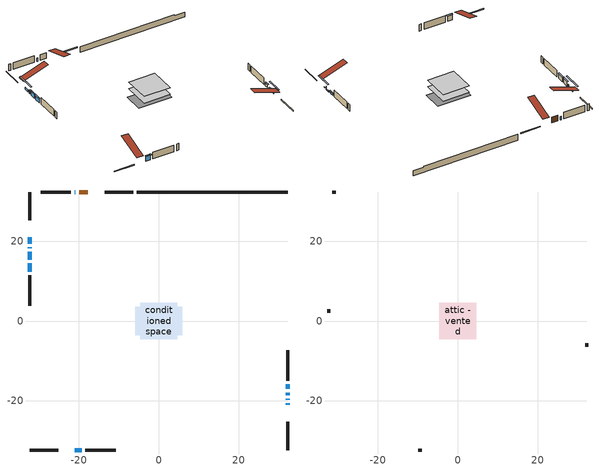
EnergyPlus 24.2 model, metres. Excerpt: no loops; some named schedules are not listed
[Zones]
conditioned space
 floor adiabatic (AdiabaticFloorConstruction): -4.63,-4.63 -4.63,4.63 4.63,4.63 4.63,-4.63 z0.91
 floor foundation (Slab1 construction): -5.94,-3.5 -5.94,3.5 5.94,3.5 5.94,-3.5 z-1.22
 wall outside (RimJoist1 construction): -6.44,32.29 -13.52,32.29 / -32.29,-32.29 -25.2,-32.29 / -32.29,32.29 -32.29,25.2 / 32.29,-32.29 32.29,-25.2 z0.91:1.21
 wall outside (AdiabaticWallConstruction 1): -17.76,32.29 -19.95,32.29 z0.91:2.94
 wall outside (AdiabaticWallConstruction): -20.88,32.29 -21.08,32.29 / -32.29,18.47 -32.29,18.26 / 32.29,-19.71 32.29,-19.5 z0.91:2.13; 32.29,-20.97 32.29,-20.63 z0.91:1.22; -32.29,20.97 -32.29,19.39 z0.91:1.72; 32.29,-18.58 32.29,-17.91 z0.91:1.07; 32.29,-16.99 32.29,-15.89 z0.91:1.85; -20.97,-32.29 -19.27,-32.29 z0.91:2.76; -32.29,17.33 -32.29,15.35 / -32.29,14.42 -32.29,12.34 z0.91:2.51
 wall outside (Wall1 construction): -22.01,32.29 -29.6,32.29 / -18.34,-32.29 -10.75,-32.29 / -32.29,11.41 -32.29,3.82 / 32.29,-14.96 32.29,-7.38 z0.91:3.35
 wall foundation (FoundationWall1 construction): -5.51,32.29,-1.22 -5.51,32.29,0.91 28.51,32.29,0.91 28.51,32.29,0.54 32.29,32.29,0.54 32.29,32.29,-1.22
 window (WindowConstruction 5): -20.88,32.29 -21.08,32.29 z0.91:2.13
 window (WindowConstruction 8): 32.29,-20.97 32.29,-20.64 z0.91:1.21
 window (WindowConstruction 9): -32.29,20.97 -32.29,19.4 z0.91:1.72
 window (WindowConstruction 6): -32.29,18.47 -32.29,18.26 z0.91:2.13
 window (WindowConstruction 7): 32.29,-19.71 32.29,-19.5 z0.91:2.13
 window (WindowConstruction): 32.29,-18.57 32.29,-17.91 z0.91:1.06
 window (WindowConstruction 1): 32.29,-16.99 32.29,-15.89 z0.91:1.85
 window (WindowConstruction 2): -20.97,-32.29 -19.27,-32.29 z0.91:2.76
 window (WindowConstruction 3): -32.29,17.33 -32.29,15.35 z0.91:2.51
 window (WindowConstruction 4): -32.29,14.42 -32.29,12.34 z0.91:2.51
 door (Door): -17.76,32.29 -19.95,32.29 z0.91:2.94
 ceiling adiabatic (AdiabaticFloorConstruction): 4.63,-4.63 4.63,4.63 -4.63,4.63 -4.63,-4.63 z0.91
attic - vented
 floor to conditioned space (Floor1 construction Reversed): -4.63,-4.63 -4.63,4.63 4.63,4.63 4.63,-4.63 z3.35
 wall outside (Wall2 construction): -30.52,32.29 -31.36,32.29 / -9.83,-32.29 -8.99,-32.29 / -32.29,2.9 -32.29,2.06 / 32.29,-6.45 32.29,-5.61 z0.91:3.35
 roof outside (Roof1 construction): -16.83,32.29,3.35 -16.83,23.28,6.35 -14.45,23.28,6.35 -14.45,32.29,3.35; -21.9,-32.29,3.35 -21.9,-23.28,6.35 -24.27,-23.28,6.35 -24.27,-32.29,3.35; -32.29,21.9,3.35 -23.28,21.9,6.35 -23.28,24.27,6.35 -32.29,24.27,3.35; 32.29,-21.9,3.35 23.28,-21.9,6.35 23.28,-24.27,6.35 32.29,-24.27,3.35
shading: 32.29,-18.08 32.29,-23.52 32.7,-23.52 32.7,-18.08 z3.76; -32.29,16.84 -32.29,23.52 -32.7,23.52 -32.7,16.84 z4.28; 32.29,-17.71 32.29,-18.77 32.7,-18.77 32.7,-17.71 z1.26; 32.29,-15.69 32.29,-17.19 32.7,-17.19 32.7,-15.69 z2.05; -19.07,-32.29 -21.17,-32.29 -21.17,-32.7 -19.07,-32.7 z2.96; -32.29,15.15 -32.29,17.53 -32.7,17.53 -32.7,15.15 z2.71; -32.29,12.14 -32.29,14.62 -32.7,14.62 -32.7,12.14 z2.71
[Building]
Building 1: Terrain=Suburbs
[Site:Location]
Toronto City Centre_ON: Latitude {deg}=43.63; Longitude {deg}=-79.39; Time Zone {hr}=-5; Elevation {m}=77; Keep Site Location Information=Yes
[Site:GroundTemperature:Shallow]
5.01852, 3.26908, 3.12898, 3.95918, 7.29196, 10.6092, 13.4851, 15.3069, 15.4617, 13.9799, 11.1774, 7.9619
[Site:WaterMainsTemperature]
Calculation Method=Schedule; Temperature Schedule=mains temperature schedule
[Material] Roughness=Rough; Thermal Absorptance=0.9
Name | Thickness {m} | Conductivity {W/m-K} | Density {kg/m3} | Specific Heat {J/kg-K} | Solar Absorptance | Visible Absorptance
asphalt or fiberglass shingles | 0.00635 | 0.162714 | 1121.4 | 1465.45 | 0.4 | 0.4
ceiling loosefill ins | 0.0846667 | 0.0480833 | 16.02 | 1046.75 | 0.7 | 0.7
ceiling stud and cavity | 0.1397 | 0.0797359 | 65.682 | 1177.47 | 0.7 | 0.7
concrete 4.0 in. | 0.1016 | 1.803125 | 2242.8 | 837.4 | 0.7 | 0.7
concrete 8.0 in. | 0.2032 | 1.803125 | 2242.8 | 837.4 | 0.7 | 0.7
door material | 0.04445 | 0.053851 | 512.64 | 1214.23 | 0.7 | 0.7
exterior vertical ins | 0.0369022 | 0.029427 | 32.04 | 1214.23 | 0.7 | 0.7
floor covering | 0.0127 | 0.0433444 | 54.468 | 1339.84 | 0.6 | 0.6
floor rigid ins; wall rigid ins | 0.512978 | 0.029427 | 32.04 | 1214.23 | 0.7 | 0.7
floor stud and cavity | 0.1397 | 1.75129 | 37.0049 | 1207.88 | 0.7 | 0.7
furniture material conditioned space 1 | 0.1524 | 0.115458 | 640.8 | 1214.23 | 0.6 | 0.6
gypsum board | 0.0127 | 0.160291 | 801 | 837.4 | 0.6 | 0.6
gypsum board 1 | 0.0127 | 0.160291 | 801 | 837.4 | 0.7 | 0.7
osb sheathing 0.5 in. | 0.0127 | 0.115458 | 512.64 | 1214.23 | 0.7 | 0.7
osb sheathing 0.75 in. | 0.01905 | 0.115458 | 512.64 | 1214.23 | 0.7 | 0.7
osb sheathing 2.0 in. | 0.0508 | 0.115458 | 512.64 | 1214.23 | 0.7 | 0.7
rim joist rigid ins | 0.051816 | 0.029427 | 32.04 | 1214.23 | 0.7 | 0.7
rim joist stud and cavity | 0.0508 | 0.268173 | 125.044 | 1163.47 | 0.6 | 0.6
wall stud and cavity | 0.1397 | 0.084134 | 139.0536 | 1170.24 | 0.7 | 0.7
wall stud and cavity 1 | 0.0889 | 6.9971 | 50.32683 | 1063.81 | 0.6 | 0.6
wall stud and cavity 2 | 0.0889 | 0.380278 | 52.3479 | 1209.89 | 0.7 | 0.7
wall stud and cavity 3 | 0.0889 | 0.391764 | 83.0341 | 1211.67 | 0.7 | 0.7
wood siding | 0.0254 | 0.102417 | 544.68 | 1172.36 | 0.4 | 0.4
wood siding 1 | 0.00254 | 0.102417 | 544.68 | 1172.36 | 0.4 | 0.4
wood siding 2; wood siding 3; wood siding 4 | 0.0254 | 0.102417 | 544.68 | 1172.36 | 0.7 | 0.7
[WindowMaterial:SimpleGlazingSystem]
Name | U-Factor {W/m2-K} | Solar Heat Gain Coefficient
WindowMaterial | 3.05079 | 0.33
WindowMaterial 1 | 2.9395 | 0.65
WindowMaterial 2 | 2.88953 | 0.69
WindowMaterial 3 | 2.91792 | 0.67
WindowMaterial 4 | 6.93965 | 0.69
WindowMaterial 5 | 3.07009 | 0.43
WindowMaterial 6 | 2.96619 | 0.62
[Construction]
AdiabaticFloorConstruction: floor stud and cavity, floor rigid ins, osb sheathing 0.75 in., floor covering
AdiabaticWallConstruction: wood siding 3, wall rigid ins, wall stud and cavity 2, gypsum board
AdiabaticWallConstruction 1: wood siding 4, wall rigid ins, wall stud and cavity 2, gypsum board
Door: door material
Floor1 construction Reversed: gypsum board, ceiling stud and cavity, ceiling loosefill ins
FoundationWall1 construction: concrete 8.0 in., gypsum board 1
furniture construction conditioned space 1: furniture material conditioned space 1
PartitionWallConstruction: gypsum board, wall stud and cavity 3, gypsum board
RimJoist1 construction: wood siding 2, rim joist rigid ins, osb sheathing 2.0 in., rim joist stud and cavity
Roof1 construction: asphalt or fiberglass shingles
Slab1 construction: concrete 4.0 in.
Wall1 construction: wood siding, osb sheathing 0.5 in., wall stud and cavity, gypsum board
Wall2 construction: wood siding 1, wall stud and cavity 1
WindowConstruction: WindowMaterial
WindowConstruction 1: WindowMaterial 1
WindowConstruction 2; WindowConstruction 3: WindowMaterial 2
WindowConstruction 4: WindowMaterial 3
WindowConstruction 5; WindowConstruction 6; WindowConstruction 7: WindowMaterial 4
WindowConstruction 8: WindowMaterial 5
WindowConstruction 9: WindowMaterial 6
[Zone] Multiplier=1; Part of Total Floor Area=Yes
Name | Volume {m3}
attic - vented | 41.7846
conditioned space | 399.1
[Space]
Name | Zone | Volume {m3}
attic - vented 1 | attic - vented | 41.7846
conditioned space 1 | conditioned space | 399.1
[ZoneInfiltration:EffectiveLeakageArea]
infil attic - vented 1: Zone or Space=attic - vented 1; Schedule=Always On Discrete; Effective Air Leakage Area {cm2}=3606.74; Stack Coefficient=0.000378517; Wind Coefficient=1.31451e-05
[ZoneMixing]
whole house fan mix: Zone or Space=attic - vented; Schedule=Always On Continuous; Design Flow Rate Calculation Method=Flow/Zone; Design Flow Rate {m3/s}=0; Source Zone or Space=conditioned space
[SurfaceProperty:ExposedFoundationPerimeter]
Slab1: Exposed Perimeter Calculation Method=TotalExposedPerimeter; Total Exposed Perimeter {m}=37.796
[InternalMass] Zone or ZoneList=conditioned space; Space or SpaceList=conditioned space 1
Name | Construction | Surface Area {m2}
furniture mass conditioned space 1 | furniture construction conditioned space 1 | 67.6121
partition wall mass | PartitionWallConstruction | 169.03
[Lights]
interior lighting: Zone or ZoneList or Space or SpaceList=conditioned space 1; Schedule=interior lighting schedule; Design Level Calculation Method=LightingLevel; Lighting Level {W}=343.2; Return Air Fraction=0; Fraction Radiant=0.6; Fraction Visible=0.2; Fraction Replaceable=1
[People]
occupants: Zone or ZoneList or Space or SpaceList=conditioned space 1; Number of People Schedule=occupants schedule; Number of People Calculation Method=People; Number of People=3; Fraction Radiant=0.314171; Sensible Heat Fraction=0.56303; Activity Level Schedule=occupants activity schedule; Carbon Dioxide Generation Rate {m3/s-W}=0; Enable ASHRAE 55 Comfort Warnings=No; Mean Radiant Temperature Calculation Type=EnclosureAveraged
[ElectricEquipment] Zone or ZoneList or Space or SpaceList=conditioned space 1; Design Level Calculation Method=EquipmentLevel
Name | Schedule | Design Level {W} | Fraction Latent | Fraction Radiant | Fraction Lost
clothes dryer | clothes dryer schedule | 140.772 | 0.015 | 0.081 | 0.85
clothes washer | clothes washer schedule | 32.1985 | 0.03 | 0.162 | 0.7
cooking range | cooking range schedule | 215.147 | 0.08 | 0.432 | 0.2
dishwasher | dishwasher schedule | 66.8632 | 0.3 | 0.18 | 0.4
fridge | fridge schedule | 72.9452 | 0 | 0.6 | 0
mech vent bath fan 0 | mech vent bath fan 0 schedule | 50.2 | 0 | 0 | 1
mech vent house fan | mech vent house fan schedule | 0 | 0 | 0 | 1
mech vent house fan cfis | mech vent house fan cfis schedule | 0 | 0 | 0 | 0
mech vent range fan 0 | mech vent range fan 0 schedule | 57 | 0 | 0 | 1
misc plug loads | misc plug loads schedule | 494.7 | 0.045 | 0.513 | 0.1
whole house fan | Always On Discrete | 0 | 0 | 0 | 1
[OtherEquipment] Zone or ZoneList or Space or SpaceList=conditioned space 1; Design Level Calculation Method=EquipmentLevel
Name | Fuel Type | Schedule | Design Level {W} | Fraction Latent | Fraction Radiant | Fraction Lost
clothes dryer 1 | Electricity | clothes dryer schedule | 0 | 0.015 | 0.081 | 0.85
cooking range 1 | Electricity | cooking range schedule | 0 | 0.08 | 0.432 | 0.2
general water use latent | None | general water use schedule | 62.594 | 1 | 0 | 0
general water use sensible | None | general water use schedule | -61.6891 | 0 | 0.6 | 0
mech vent house fan latent load | None | Always On Discrete | 0 | 1 | 0 | 0
mech vent house fan sensible load | None | Always On Discrete | 0 | 0 | 0 | 0
water heater energy adjustment1 | NaturalGas | Always On Discrete | 0.01 | 0 | 0 | 1
[ZoneInfiltration:DesignFlowRate] Zone or ZoneList or Space or SpaceList=conditioned space 1; Schedule=Always On Discrete; Design Flow Rate Calculation Method=Flow/Zone; Design Flow Rate {m3/s}=0
infil flow; natural vent flow; whole house fan flow
[AvailabilityManager:Scheduled]
central ac and furnace airloop Availability Manager: Schedule=Always On Discrete
[Foundation:Kiva]
Foundation Kiva 1: Initial Indoor Air Temperature {C}=18; Wall Height Above Grade {m}=0.910011; Wall Depth Below Slab {m}=0.2032; Custom Block Material Name 1=exterior vertical ins; Custom Block Depth 1 {m}=2.13; Custom Block X Position 1 {m}=0.2159; Custom Block Z Position 1 {m}=0
[Foundation:Kiva:Settings]
Soil Conductivity {W/m-K}=0.849921; Soil Density {kg/m3}=1842.3; Soil Specific Heat {J/kg-K}=418.7; Ground Solar Absorptivity=0.9; Ground Thermal Absorptivity=0.9; Ground Surface Roughness {m}=0.03; Far-Field Width {m}=40; Deep-Ground Boundary Condition=ZeroFlux; Deep-Ground Depth {m}=40; Minimum Cell Dimension {m}=0.2; Maximum Cell Growth Coefficient=3; Simulation Timestep=Timestep
[Exterior:Lights]
exterior lighting: Schedule=exterior lighting schedule; Design Level {W}=75.6
[EnergyManagementSystem:GlobalVariable]
central_ac_and_furnace_airloop_Fan_RTF
infil_program_Qfan
infil_program_Qinf
natural_vent_program_Qnv
natural_vent_program_Qwhf
[EnergyManagementSystem:Sensor]
Name | Output:Variable or Output:Meter Index Key | Output:Variable or Output:Meter
airflow_gain | infil flow | Infiltration Sensible Heat Gain Energy
airflow_gain_1 | natural vent flow | Infiltration Sensible Heat Gain Energy
airflow_gain_2 | whole house fan flow | Infiltration Sensible Heat Gain Energy
airflow_loss | infil flow | Infiltration Sensible Heat Loss Energy
airflow_loss_1 | natural vent flow | Infiltration Sensible Heat Loss Energy
airflow_loss_2 | whole house fan flow | Infiltration Sensible Heat Loss Energy
clg_load_cond |  | Cooling:EnergyTransfer:Zone:CONDITIONED SPACE
clg_sp_s; clg_sp_s_1 | cooling setpoint | Schedule Value
clothes_dryer_exhaust_0_sch_s | clothes dryer exhaust 0 schedule | Schedule Value
cool_season | cooling season schedule | Schedule Value
htg_load_cond |  | Heating:EnergyTransfer:Zone:CONDITIONED SPACE
htg_sp_s; htg_sp_s_1 | heating setpoint | Schedule Value
ig_ee_conv | clothes dryer | Electric Equipment Convective Heating Energy
ig_ee_conv_2 | cooking range | Electric Equipment Convective Heating Energy
ig_ee_conv_4 | fridge | Electric Equipment Convective Heating Energy
ig_ee_conv_5 | misc plug loads | Electric Equipment Convective Heating Energy
ig_ee_conv_6 | whole house fan | Electric Equipment Convective Heating Energy
ig_ee_rad | clothes dryer | Electric Equipment Radiant Heating Energy
ig_ee_rad_2 | cooking range | Electric Equipment Radiant Heating Energy
ig_ee_rad_4 | fridge | Electric Equipment Radiant Heating Energy
ig_ee_rad_5 | misc plug loads | Electric Equipment Radiant Heating Energy
ig_ee_rad_6 | whole house fan | Electric Equipment Radiant Heating Energy
ig_lgt_conv | interior lighting | Lights Convective Heating Energy
ig_lgt_rad | interior lighting | Lights Radiant Heating Energy
ig_lgt_vis | interior lighting | Lights Visible Radiation Heating Energy
ig_oe_conv | clothes dryer 1 | Other Equipment Convective Heating Energy
ig_oe_conv_1 | cooking range 1 | Other Equipment Convective Heating Energy
ig_oe_conv_2 | general water use latent | Other Equipment Convective Heating Energy
ig_oe_conv_3 | general water use sensible | Other Equipment Convective Heating Energy
ig_oe_conv_4 | water heater energy adjustment1 | Other Equipment Convective Heating Energy
ig_oe_rad | clothes dryer 1 | Other Equipment Radiant Heating Energy
ig_oe_rad_1 | cooking range 1 | Other Equipment Radiant Heating Energy
ig_oe_rad_2 | general water use latent | Other Equipment Radiant Heating Energy
ig_oe_rad_3 | general water use sensible | Other Equipment Radiant Heating Energy
ig_oe_rad_4 | water heater energy adjustment1 | Other Equipment Radiant Heating Energy
ig_ppl_conv | occupants | People Convective Heating Energy
ig_ppl_rad | occupants | People Radiant Heating Energy
im_conv | furniture mass conditioned space 1 | Surface Inside Face Convection Heat Gain Energy
im_conv_1 | partition wall mass | Surface Inside Face Convection Heat Gain Energy
im_ig | furniture mass conditioned space 1 | Surface Inside Face Internal Gains Radiation Heat Gain Energy
im_ig_1 | partition wall mass | Surface Inside Face Internal Gains Radiation Heat Gain Energy
im_lgt | furniture mass conditioned space 1 | Surface Inside Face Lights Radiation Heat Gain Energy
im_lgt_1 | partition wall mass | Surface Inside Face Lights Radiation Heat Gain Energy
im_sol | furniture mass conditioned space 1 | Surface Inside Face Solar Radiation Heat Gain Energy
im_sol_1 | partition wall mass | Surface Inside Face Solar Radiation Heat Gain Energy
im_surf | furniture mass conditioned space 1 | Surface Inside Face Net Surface Thermal Radiation Heat Gain Energy
im_surf_1 | partition wall mass | Surface Inside Face Net Surface Thermal Radiation Heat Gain Energy
mech_vent_bath_fan_0_sch_s | mech vent bath fan 0 schedule | Schedule Value
mech_vent_range_fan_0_sch_s | mech vent range fan 0 schedule | Schedule Value
mv_conv | mech vent bath fan 0 | Electric Equipment Convective Heating Energy
mv_conv_1 | mech vent house fan | Electric Equipment Convective Heating Energy
mv_conv_2 | mech vent house fan cfis | Electric Equipment Convective Heating Energy
mv_conv_3 | mech vent range fan 0 | Electric Equipment Convective Heating Energy
mv_conv_4 | mech vent house fan latent load | Other Equipment Convective Heating Energy
mv_conv_5 | mech vent house fan sensible load | Other Equipment Convective Heating Energy
mv_rad | mech vent bath fan 0 | Electric Equipment Radiant Heating Energy
mv_rad_1 | mech vent house fan | Electric Equipment Radiant Heating Energy
mv_rad_2 | mech vent house fan cfis | Electric Equipment Radiant Heating Energy
mv_rad_3 | mech vent range fan 0 | Electric Equipment Radiant Heating Energy
mv_rad_4 | mech vent house fan latent load | Other Equipment Radiant Heating Energy
mv_rad_5 | mech vent house fan sensible load | Other Equipment Radiant Heating Energy
natural_vent_s | natural vent schedule | Schedule Value
out_pb_s |  | Site Outdoor Air Barometric Pressure
out_wt_s |  | Site Outdoor Air Humidity Ratio
site_vw_s |  | Site Wind Speed
ss_back_out | Window1 | Surface Window Shortwave from Zone Back Out Window Heat Transfer Rate
ss_back_out_1 | Window10 | Surface Window Shortwave from Zone Back Out Window Heat Transfer Rate
ss_back_out_2 | Window11 | Surface Window Shortwave from Zone Back Out Window Heat Transfer Rate
ss_back_out_3 | Window2 | Surface Window Shortwave from Zone Back Out Window Heat Transfer Rate
ss_back_out_4 | Window3 | Surface Window Shortwave from Zone Back Out Window Heat Transfer Rate
ss_back_out_5 | Window4 | Surface Window Shortwave from Zone Back Out Window Heat Transfer Rate
ss_back_out_6 | Window5 | Surface Window Shortwave from Zone Back Out Window Heat Transfer Rate
ss_back_out_7 | Window6 | Surface Window Shortwave from Zone Back Out Window Heat Transfer Rate
ss_back_out_8 | Window7 | Surface Window Shortwave from Zone Back Out Window Heat Transfer Rate
ss_back_out_9 | Window8 | Surface Window Shortwave from Zone Back Out Window Heat Transfer Rate
ss_conv | Door1 | Surface Inside Face Convection Heat Gain Energy
ss_conv_1 | Window1 | Surface Inside Face Convection Heat Gain Energy
ss_conv_10 | Window8 | Surface Inside Face Convection Heat Gain Energy
ss_conv_2 | Window10 | Surface Inside Face Convection Heat Gain Energy
ss_conv_3 | Window11 | Surface Inside Face Convection Heat Gain Energy
ss_conv_4 | Window2 | Surface Inside Face Convection Heat Gain Energy
ss_conv_5 | Window3 | Surface Inside Face Convection Heat Gain Energy
ss_conv_6 | Window4 | Surface Inside Face Convection Heat Gain Energy
ss_conv_7 | Window5 | Surface Inside Face Convection Heat Gain Energy
ss_conv_8 | Window6 | Surface Inside Face Convection Heat Gain Energy
ss_conv_9 | Window7 | Surface Inside Face Convection Heat Gain Energy
ss_ig | Door1 | Surface Inside Face Internal Gains Radiation Heat Gain Energy
ss_ig_1 | Window1 | Surface Inside Face Internal Gains Radiation Heat Gain Energy
ss_ig_10 | Window8 | Surface Inside Face Internal Gains Radiation Heat Gain Energy
ss_ig_2 | Window10 | Surface Inside Face Internal Gains Radiation Heat Gain Energy
ss_ig_3 | Window11 | Surface Inside Face Internal Gains Radiation Heat Gain Energy
ss_ig_4 | Window2 | Surface Inside Face Internal Gains Radiation Heat Gain Energy
ss_ig_5 | Window3 | Surface Inside Face Internal Gains Radiation Heat Gain Energy
ss_ig_6 | Window4 | Surface Inside Face Internal Gains Radiation Heat Gain Energy
ss_ig_7 | Window5 | Surface Inside Face Internal Gains Radiation Heat Gain Energy
ss_ig_8 | Window6 | Surface Inside Face Internal Gains Radiation Heat Gain Energy
ss_ig_9 | Window7 | Surface Inside Face Internal Gains Radiation Heat Gain Energy
ss_lgt | Door1 | Surface Inside Face Lights Radiation Heat Gain Energy
ss_sol | Door1 | Surface Inside Face Solar Radiation Heat Gain Energy
ss_surf | Door1 | Surface Inside Face Net Surface Thermal Radiation Heat Gain Energy
ss_surf_1 | Window1 | Surface Inside Face Net Surface Thermal Radiation Heat Gain Energy
ss_surf_10 | Window8 | Surface Inside Face Net Surface Thermal Radiation Heat Gain Energy
ss_surf_2 | Window10 | Surface Inside Face Net Surface Thermal Radiation Heat Gain Energy
ss_surf_3 | Window11 | Surface Inside Face Net Surface Thermal Radiation Heat Gain Energy
ss_surf_4 | Window2 | Surface Inside Face Net Surface Thermal Radiation Heat Gain Energy
ss_surf_5 | Window3 | Surface Inside Face Net Surface Thermal Radiation Heat Gain Energy
ss_surf_6 | Window4 | Surface Inside Face Net Surface Thermal Radiation Heat Gain Energy
ss_surf_7 | Window5 | Surface Inside Face Net Surface Thermal Radiation Heat Gain Energy
ss_surf_8 | Window6 | Surface Inside Face Net Surface Thermal Radiation Heat Gain Energy
ss_surf_9 | Window7 | Surface Inside Face Net Surface Thermal Radiation Heat Gain Energy
ss_trans_in | Window1 | Surface Window Transmitted Solar Radiation Rate
ss_trans_in_1 | Window10 | Surface Window Transmitted Solar Radiation Rate
ss_trans_in_2 | Window11 | Surface Window Transmitted Solar Radiation Rate
ss_trans_in_3 | Window2 | Surface Window Transmitted Solar Radiation Rate
ss_trans_in_4 | Window3 | Surface Window Transmitted Solar Radiation Rate
ss_trans_in_5 | Window4 | Surface Window Transmitted Solar Radiation Rate
ss_trans_in_6 | Window5 | Surface Window Transmitted Solar Radiation Rate
ss_trans_in_7 | Window6 | Surface Window Transmitted Solar Radiation Rate
ss_trans_in_8 | Window7 | Surface Window Transmitted Solar Radiation Rate
ss_trans_in_9 | Window8 | Surface Window Transmitted Solar Radiation Rate
ss_trans_out | Window1 | Surface Inside Face Initial Transmitted Diffuse Transmitted Out Window Solar Radiation Rate
ss_trans_out_1 | Window10 | Surface Inside Face Initial Transmitted Diffuse Transmitted Out Window Solar Radiation Rate
ss_trans_out_2 | Window11 | Surface Inside Face Initial Transmitted Diffuse Transmitted Out Window Solar Radiation Rate
ss_trans_out_3 | Window2 | Surface Inside Face Initial Transmitted Diffuse Transmitted Out Window Solar Radiation Rate
ss_trans_out_4 | Window3 | Surface Inside Face Initial Transmitted Diffuse Transmitted Out Window Solar Radiation Rate
ss_trans_out_5 | Window4 | Surface Inside Face Initial Transmitted Diffuse Transmitted Out Window Solar Radiation Rate
ss_trans_out_6 | Window5 | Surface Inside Face Initial Transmitted Diffuse Transmitted Out Window Solar Radiation Rate
ss_trans_out_7 | Window6 | Surface Inside Face Initial Transmitted Diffuse Transmitted Out Window Solar Radiation Rate
ss_trans_out_8 | Window7 | Surface Inside Face Initial Transmitted Diffuse Transmitted Out Window Solar Radiation Rate
ss_trans_out_9 | Window8 | Surface Inside Face Initial Transmitted Diffuse Transmitted Out Window Solar Radiation Rate
s_conv | Floor1 | Surface Inside Face Convection Heat Gain Energy
s_conv_1 | FoundationWall1 | Surface Inside Face Convection Heat Gain Energy
s_conv_10 | Wall1:180 | Surface Inside Face Convection Heat Gain Energy
s_conv_11 | Wall1:270 | Surface Inside Face Convection Heat Gain Energy
s_conv_12 | Wall1:90 | Surface Inside Face Convection Heat Gain Energy
s_conv_2 | inferred conditioned ceiling | Surface Inside Face Convection Heat Gain Energy
s_conv_3 | inferred conditioned floor | Surface Inside Face Convection Heat Gain Energy
s_conv_4 | RimJoist1:0 | Surface Inside Face Convection Heat Gain Energy
s_conv_5 | RimJoist1:180 | Surface Inside Face Convection Heat Gain Energy
s_conv_6 | RimJoist1:270 | Surface Inside Face Convection Heat Gain Energy
s_conv_7 | RimJoist1:90 | Surface Inside Face Convection Heat Gain Energy
s_conv_8 | Slab1 | Surface Inside Face Convection Heat Gain Energy
s_conv_9 | Wall1:0 | Surface Inside Face Convection Heat Gain Energy
s_ig | Floor1 | Surface Inside Face Internal Gains Radiation Heat Gain Energy
s_ig_1 | FoundationWall1 | Surface Inside Face Internal Gains Radiation Heat Gain Energy
s_ig_10 | Wall1:180 | Surface Inside Face Internal Gains Radiation Heat Gain Energy
s_ig_11 | Wall1:270 | Surface Inside Face Internal Gains Radiation Heat Gain Energy
s_ig_12 | Wall1:90 | Surface Inside Face Internal Gains Radiation Heat Gain Energy
s_ig_2 | inferred conditioned ceiling | Surface Inside Face Internal Gains Radiation Heat Gain Energy
s_ig_3 | inferred conditioned floor | Surface Inside Face Internal Gains Radiation Heat Gain Energy
s_ig_4 | RimJoist1:0 | Surface Inside Face Internal Gains Radiation Heat Gain Energy
s_ig_5 | RimJoist1:180 | Surface Inside Face Internal Gains Radiation Heat Gain Energy
s_ig_6 | RimJoist1:270 | Surface Inside Face Internal Gains Radiation Heat Gain Energy
s_ig_7 | RimJoist1:90 | Surface Inside Face Internal Gains Radiation Heat Gain Energy
s_ig_8 | Slab1 | Surface Inside Face Internal Gains Radiation Heat Gain Energy
s_ig_9 | Wall1:0 | Surface Inside Face Internal Gains Radiation Heat Gain Energy
s_lgt | Floor1 | Surface Inside Face Lights Radiation Heat Gain Energy
s_lgt_1 | FoundationWall1 | Surface Inside Face Lights Radiation Heat Gain Energy
s_lgt_10 | Wall1:180 | Surface Inside Face Lights Radiation Heat Gain Energy
s_lgt_11 | Wall1:270 | Surface Inside Face Lights Radiation Heat Gain Energy
s_lgt_12 | Wall1:90 | Surface Inside Face Lights Radiation Heat Gain Energy
s_lgt_2 | inferred conditioned ceiling | Surface Inside Face Lights Radiation Heat Gain Energy
s_lgt_3 | inferred conditioned floor | Surface Inside Face Lights Radiation Heat Gain Energy
s_lgt_4 | RimJoist1:0 | Surface Inside Face Lights Radiation Heat Gain Energy
s_lgt_5 | RimJoist1:180 | Surface Inside Face Lights Radiation Heat Gain Energy
s_lgt_6 | RimJoist1:270 | Surface Inside Face Lights Radiation Heat Gain Energy
s_lgt_7 | RimJoist1:90 | Surface Inside Face Lights Radiation Heat Gain Energy
s_lgt_8 | Slab1 | Surface Inside Face Lights Radiation Heat Gain Energy
s_lgt_9 | Wall1:0 | Surface Inside Face Lights Radiation Heat Gain Energy
s_sol | Floor1 | Surface Inside Face Solar Radiation Heat Gain Energy
s_sol_1 | FoundationWall1 | Surface Inside Face Solar Radiation Heat Gain Energy
s_sol_10 | Wall1:180 | Surface Inside Face Solar Radiation Heat Gain Energy
